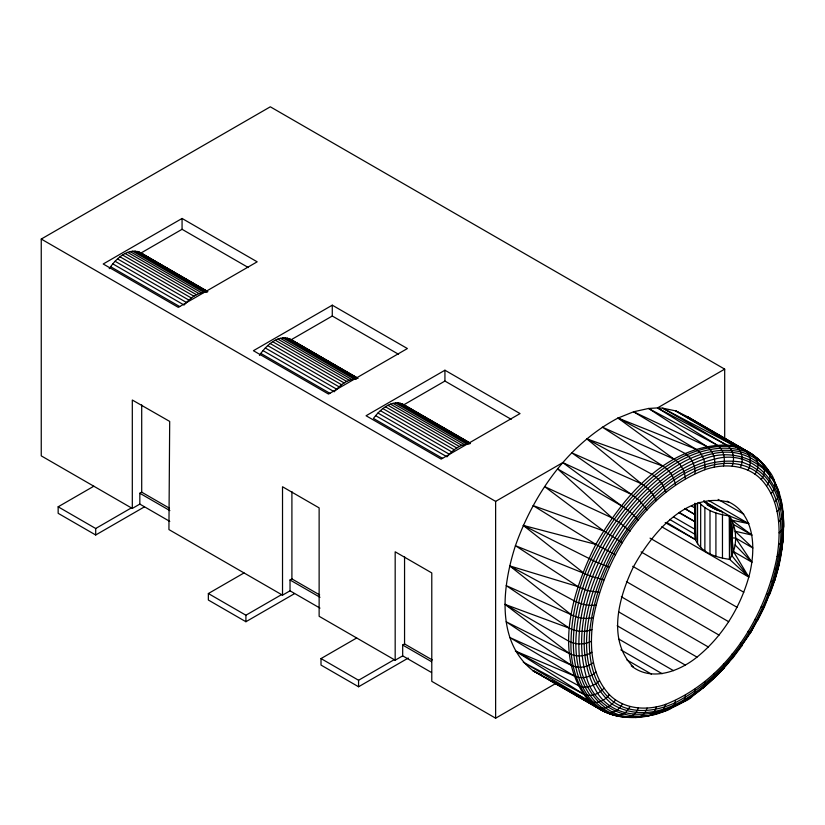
<?xml version="1.0" encoding="UTF-8"?>
<svg xmlns="http://www.w3.org/2000/svg" width="825" height="825" viewBox="0 0 825 825"><rect width="100%" height="100%" fill="white"/><g stroke="black" fill="none" stroke-linecap="round" stroke-linejoin="round"><path stroke-width="1.24" d="M777.088 556.545C781.213 530.393 780.264 499.919 761.217 479.459C746.728 464.475 723.556 463.093 704.787 469.724C644.469 493.742 605.622 555.648 593.433 617.502C589.318 643.655 590.267 674.138 609.314 694.598C623.793 709.572 646.975 710.954 665.744 704.333C726.052 680.316 764.909 618.41 777.088 556.545L781.089 553.853C784.874 528.34 786.039 499.651 771.849 476.984M665.197 522.576L695.496 539.643L694.918 503.343L695.496 539.643C701.033 552.884 716.574 557.628 729.651 559.35L748.78 577.046C739.994 608.077 722.143 636.735 697.001 657.113C679.13 671.529 651.389 682.017 631.249 665.806M695.073 473.55C695.485 465.754 691.639 457.648 684.987 453.43L618.018 418.058C568.208 444.366 533.961 493.525 515.429 545.686C502.466 585.884 495.433 641.427 533.084 670.746L603.642 711.367C614.182 715.45 633.064 723.278 638.323 708.005M684.853 508.478L694.784 514.47L694.949 529.31L673.736 517.058M771.024 493.422C778.253 486.668 773.933 476.468 768.322 470.198C758.608 456.545 743.531 446.387 726.567 445.026C667.064 444.747 622.906 496.691 595.856 544.397C572.54 590.545 551.812 656.391 588.937 701.002C604.178 715.956 627.165 720.143 647.604 716.079C652.204 715.399 655.256 711.15 656.257 706.87M661.722 526.783L748.78 577.046C755.958 551.131 756.071 513.459 727 501.167M685.266 695.434C685.276 698.404 684.214 701.838 681.244 703.075C669.549 708.582 656.824 716.636 643.521 715.667M699.105 502.312C706.551 511.098 718.42 514.449 729.434 515.965L729.651 559.35C737.901 546.428 737.282 529.062 729.651 515.996L703.777 501.053C708.345 506.261 714.832 509.303 721.37 511.211L722.772 513.171M704.787 469.724C705.86 461.979 702.591 453.399 695.857 449.14L633.559 411.788L618.018 418.058L673.994 459.113C680.573 463.279 684.936 470.848 685.266 478.624M695.073 689.174C695.362 701.632 676.191 702.58 668.797 709.046C690.03 700.301 708.128 685.049 723.762 668.425L724.34 666.775L723.453 664.012M731.806 537.869L733.466 524.442L751.833 535.043L735.137 531.248L752.854 548.006L735.683 538.086L731.806 537.869L729.434 515.965L748.78 523.658L731.806 520.183L731.816 555.555L748.78 577.046L733.466 551.543L729.651 515.996M781.667 550.223L782.275 545.418M782.574 543.015L783.193 538.22L782.698 536.776M675.448 700.497C674.685 711.356 660.908 711.8 652.616 714.223M714.275 467.177C715.966 459.566 713.285 450.574 706.489 446.294L648.574 408.468L633.559 411.788L706.489 446.294M775.789 486.554C780.667 490.638 778.975 498.248 774.551 501.982M780.038 498.671C783.214 502.827 780.904 508.613 777.088 511.469M723.453 465.95C725.711 458.535 723.618 449.213 716.77 444.912L657.515 407.921L648.574 408.468L716.77 444.912M665.744 704.333L663.063 710.5L658.082 713.264M775.211 577.634L778.728 564.991L778.192 563.846M771.024 581.604L774.665 580.408L778.398 567.023L781.512 551.42C779.656 565.981 775.077 580.13 769.931 593.856L766.569 594.289M732.208 466.043C734.972 458.875 733.456 449.305 726.567 445.026L662.733 408.169L657.515 407.921L724.69 369.136L724.69 438.415M724.226 667.765L714.502 677.686L702.549 688.184L704.901 685.286L704.787 681.79M769.22 594.196C785.369 552.853 795.929 480.356 742.036 462.165C683.678 452.956 637.931 507.777 611.954 553.049C589.648 597.083 568.178 665.981 611.954 704.076C656.463 730.764 706.138 689.308 733.456 656.153L732.208 653.802M748.079 631.321L750.337 633.105L741.489 645.676C755.752 625.123 767.167 602.59 774.892 578.779L774.665 580.408M740.448 467.466C743.676 460.597 742.706 450.863 735.797 446.614L675.716 410.891L662.733 408.169L735.797 446.614M781.089 553.853L783.193 539.653L783.265 523.937M647.078 708.108C645.583 713.192 641.025 717.987 635.363 717.482L649.564 715.564M761.217 606.891L764.259 607.221L770.014 592.628M748.079 470.198C751.74 463.681 751.255 453.863 744.356 449.677L687.235 416.584L675.716 410.891L744.356 449.677M750.296 633.218L757.422 619.926L750.337 633.105M760.238 614.285L764.177 606.396M755.03 619.286L757.711 620.348L764.259 607.221M769.931 593.856L770.199 593.33M755.03 474.21C766.116 457.215 742.686 446.212 728.444 446.377C685.369 444.675 649.388 475.757 623.473 506.983C593.257 545.449 571.921 592.793 570.982 642.262C569.9 672.468 583.852 708.953 616.45 715.791M630.083 706.582L625.268 712.893L618.719 715.76C582.832 706.076 572.88 663.3 576.562 630.774C581.594 581.635 604.735 535.342 637.477 498.785C663.475 471.178 700.373 443.479 740.551 451.791C753.576 455.534 779.048 469.807 766.569 485.884M742.067 645.655L740.448 642.871M761.217 479.459C772.375 464.64 751.926 452.461 739.252 449.707C698.754 441.334 661.567 469.25 635.363 497.083C602.353 533.93 579.026 580.594 573.963 630.125C571.096 660.392 577.851 698.125 607.953 712.748C614.089 713.264 619.647 709.067 622.442 703.859M730.898 659.484L733.188 657.432L733.456 656.153M109.24 268.672C115.737 258.926 128.473 246.582 140.993 253.007L207.879 291.627M259.442 355.389C265.939 345.644 278.675 333.3 291.194 339.725L358.081 378.345M615.502 699.837C611.676 706.262 602.931 710.758 595.856 706.881L533.084 670.746L541.148 674.726M732.497 657.618L742.036 644.768M733.188 657.432L742.242 645.346M469.621 442.747L403.848 404.766C392.215 398.568 380.005 409.54 373.447 418.44L442.571 458.349M609.314 694.598C604.983 700.827 596.062 704.849 588.937 701.002L533.084 670.746M729.31 661.341L712.913 678.985L714.79 676.531L714.275 673.375M733.507 656.937L723.762 668.425L721.782 668.766M184.893 304.198C190.338 298.031 197.67 292.225 206.281 292.267L134.939 251.078M335.105 390.916C340.539 384.759 347.882 378.943 356.493 378.984L285.141 337.796M397.794 402.837L469.147 444.025C460.123 444.005 452.574 450.316 446.985 456.823L375.633 415.635M603.962 688.163C599.136 694.155 590.092 697.62 582.945 693.804L523.287 662.217L588.937 701.002M599.497 680.635C594.206 686.297 585.09 689.143 577.943 685.358L515.429 651.038L574.004 675.778C581.109 679.522 590.236 677.346 595.98 672.076M778.635 521.792L782.719 517.007L782.698 511.758L782.925 516.636M692.917 695.506L704.447 686.606M593.433 662.578C587.276 667.384 578.201 668.838 571.148 665.146L509.685 637.457L574.004 675.778M779.14 532.826L783.265 528.701C786.545 490.132 757.082 447.48 714.502 459.123C667.126 470.848 632.744 510.943 609.799 551.966C588.194 594.175 571.261 649.502 597.578 693.361C620.111 726.248 667.208 715.461 694.155 694.433M681.801 702.065L685.049 699.992M688.298 697.919L690.463 696.537M591.896 652.266C585.348 656.514 576.407 657.236 569.425 653.586L506.189 621.792L571.148 665.146M169.775 521.4L139.827 504.106L132.309 508.437L41.25 455.864L41.25 239.054L270.311 106.807L724.69 369.136M182.067 218.46L103.207 263.99L178.313 307.354L257.173 261.824L182.067 218.46L182.067 229.298L248.335 267.558M182.067 229.298L140.972 253.028L207.281 291.679M332.279 305.178L253.419 350.707L328.525 394.072L407.385 348.542L332.279 305.178L332.279 316.016L398.547 354.276M290.07 340.385L332.279 316.016M144.292 506.942L95.7 534.992L58.152 513.315L58.152 506.808L93.823 486.214M139.827 504.106L139.827 493.257L141.704 492.174L169.496 508.221M58.152 506.808L95.7 528.495L131.371 507.891M444.933 370.219L366.073 415.748L441.179 459.113L520.039 413.583L444.933 370.219L444.933 381.057L511.201 419.317M402.724 405.426L444.933 381.057M294.504 593.66L245.912 621.72L208.354 600.033L208.354 593.536L244.035 572.932M319.987 608.118L290.029 590.824L290.029 579.985L291.906 578.903L319.646 594.908M208.354 593.536L245.912 615.213L281.583 594.619M132.309 508.437L132.309 400.032L169.692 421.42L168.929 529.578L282.521 595.155L290.029 590.824M41.25 239.054L495.629 501.383L562.805 462.598L631.228 494.299L639.55 500.641L647.078 510.046M408.262 658.061L358.566 686.761L321.007 665.074L321.007 658.577L356.689 637.972M431.537 672.519L402.683 655.865L402.683 645.026L404.559 643.943L432.3 659.948M321.007 658.577L358.566 680.254L394.237 659.66M282.521 595.155L282.521 486.76L319.131 507.891L319.131 616.296L395.175 660.196L402.683 655.865M395.175 660.196L395.175 551.801L431.784 572.932L431.784 681.337L495.629 718.193L556.205 683.224M778.635 544.459L781.78 542.314L783.193 538.22M591.381 641.231C584.492 644.83 575.747 644.83 568.858 641.231L505.013 604.374L569.425 628.207C576.242 631.764 584.719 632.466 591.896 629.599M774.551 568.982L777.532 567.847L778.728 564.991M661.609 711.862C632.053 724.391 594.639 709.201 586.462 677.108C573.829 634.477 587.668 588.916 607.478 550.76C629.145 511.717 660.67 474.829 703.653 459.154C733.198 446.614 770.622 461.814 778.8 493.897M593.433 617.502C586.039 619.523 577.882 618.193 571.148 614.656L506.189 585.595L569.425 628.207M595.98 605.076C588.452 606.169 580.666 604.251 574.004 600.734L509.685 565.888L577.943 586.596L587.596 590.628L599.497 592.453M627.815 717.327L623.473 716.925L629.588 716.997M639.55 716.915C605.107 720.937 580.068 687.761 579.294 655.937C576.077 613.697 591.061 572.055 612.645 536.343C639.818 487.193 730.682 408.375 774.892 482.491M603.962 579.769L592.463 576.778L515.429 545.686L577.943 586.596M609.984 713.182L612.191 714.429L616.811 715.223M728.712 502.157C686.091 491.329 651.698 533.796 633.487 566.754C618.946 596.774 606.612 640.303 633.487 667.095M582.945 572.385L523.287 525.432L595.856 544.397L615.502 554.771M609.314 567.157L595.784 561.846L523.287 525.432M656.257 500.682C653.431 493.618 647.883 487.823 641.51 483.811L586.761 438.807L663.011 466.125C669.498 470.24 674.334 477.232 675.448 484.883M622.442 542.737L603.642 530.918L533.084 505.581L595.856 544.397M618.018 418.058L695.857 449.14M641.51 483.811L571.746 452.822L631.228 494.299M673.994 459.113L602.302 427.133L663.011 466.125M630.083 531.187L620.988 523.731L612.191 517.976L544.603 486.595L603.642 530.918M707.159 504.972L717.193 510.242M657.515 407.921L726.567 445.026M586.761 438.807L652.142 474.385C658.567 478.448 663.795 484.842 665.744 492.257M679.078 512.779L694.815 521.606L679.295 512.408M756.845 458.803L760.877 461.371L769.385 472.127M718.132 499.383L743.799 514.202M708.603 500.466L748.78 523.658M684.74 508.674L694.784 514.47M733.466 551.543L751.833 562.145L735.683 538.086M638.323 520.245L632.063 513.573L623.473 506.983L557.587 468.868L612.191 517.976M650.038 538.127L743.799 592.257M139.147 252.007L207.147 291.266M289.358 338.724L357.359 377.984M402.012 403.765L470.013 443.035M357.493 378.397L291.194 339.725M406.601 406.746L465.682 440.859M137.125 251.357L207.353 291.906M287.327 338.085L356.452 377.984M399.981 403.126L470.219 443.675M132.619 251.151L203.961 292.349M282.82 337.868L354.173 379.067M395.474 402.909L466.826 444.108M130.185 251.594L201.537 292.782M280.397 338.312L351.749 379.51M393.051 403.353L464.403 444.551M127.689 252.388L199.031 293.587M277.891 339.116L349.243 380.304M390.545 404.157L461.897 445.345M125.142 253.533L196.484 294.731M275.344 340.261L346.696 381.449M387.998 405.302L459.35 446.49M641.056 551.884L737.045 607.303M122.574 255.018L193.927 296.206M272.776 341.736L344.128 382.934M385.44 406.777L456.782 447.975M120.027 256.812L191.369 298.011M270.229 343.54L341.581 384.728M382.882 408.581L454.235 449.769M117.521 258.906L188.873 300.094M267.733 345.623L339.075 386.822M380.387 410.664L451.729 451.863M115.098 261.267L186.44 302.455M265.299 347.985L336.652 389.183M377.953 413.026L449.305 454.224M112.778 263.866L184.119 305.064M262.979 350.594L334.331 391.782M632.723 566.311L728.712 621.73M110.591 266.681L179.706 306.58M260.793 353.399L329.918 393.308M626.423 581.625L719.06 635.106M621.318 596.753L708.386 647.027M618.874 612.006L697.001 657.113M617.172 625.762L685.266 665.074M618.833 639.086L673.53 670.663M620.843 649.873L662.145 673.716M626.907 659.959L651.472 674.128M139.827 493.257L169.837 510.593M290.029 579.985L319.987 597.279M402.683 645.026L431.537 661.681M690.803 419.688L687.235 416.584L752.142 454.173L754.731 456.369M669.642 519.41L695.145 534.404L695.145 504.085M691.484 505.962L694.815 507.922M552.255 680.965L554.441 682.265M556.627 683.554L559.907 685.493M562.093 686.792L564.279 688.081M566.466 689.38L569.755 691.319M571.942 692.608L574.128 693.908M576.314 695.197L603.642 711.367M666.786 522.452L695.496 539.643M687.235 416.584L706.829 428.443M709.005 429.753L712.264 431.733M714.44 433.053L716.626 434.363M718.802 435.683L722.061 437.662M756.886 458.731L759.062 460.051L762.063 463.65M515.429 651.038L582.945 693.804M703.777 501.053L719.606 511.149M610.057 713.048L612.191 714.429M765.053 467.249L766.868 468.559L770.612 474.88M562.805 462.598L621.431 505.725M731.806 520.183L751.833 535.043M505.013 604.374L569.425 653.586M509.685 565.888L571.148 614.656M403.848 404.766L405.488 406.106M756.463 457.844L759.062 460.051M735.127 544.943L751.833 562.145M773.283 478.582L778.728 491.834M777.202 488.111L781.543 504.127M781.007 500.373L783.193 515.233L783.75 527.123M731.816 555.555L729.434 515.965L729.434 559.329M695.145 516.718L695.537 539.756L695.537 504.054M695.197 504.127L695.537 539.756L695.506 503.951M722.463 514.821L722.463 558.174M715.914 513.006L715.914 556.37M709.995 510.582L709.995 553.946M704.87 507.623L704.87 550.987M700.673 504.199L700.673 547.563M697.538 502.982L697.538 543.788M495.629 501.383L495.629 718.193M404.559 556.648L404.559 643.943M358.566 680.254L358.566 686.761M291.906 491.607L291.906 578.903M245.912 615.213L245.912 621.72M141.704 404.879L141.704 492.174M95.7 528.495L95.7 534.992M589.782 630.393C587.637 655.875 591.917 685.843 613.872 702.096C631.96 714.749 656.081 711.604 675.077 702.766C734.137 672.406 772.613 608.479 780.409 543.469C782.543 517.987 778.274 488.018 756.308 471.766C738.231 459.113 714.11 462.248 695.114 471.085C636.054 501.445 597.578 565.383 589.782 630.393"/></g></svg>
